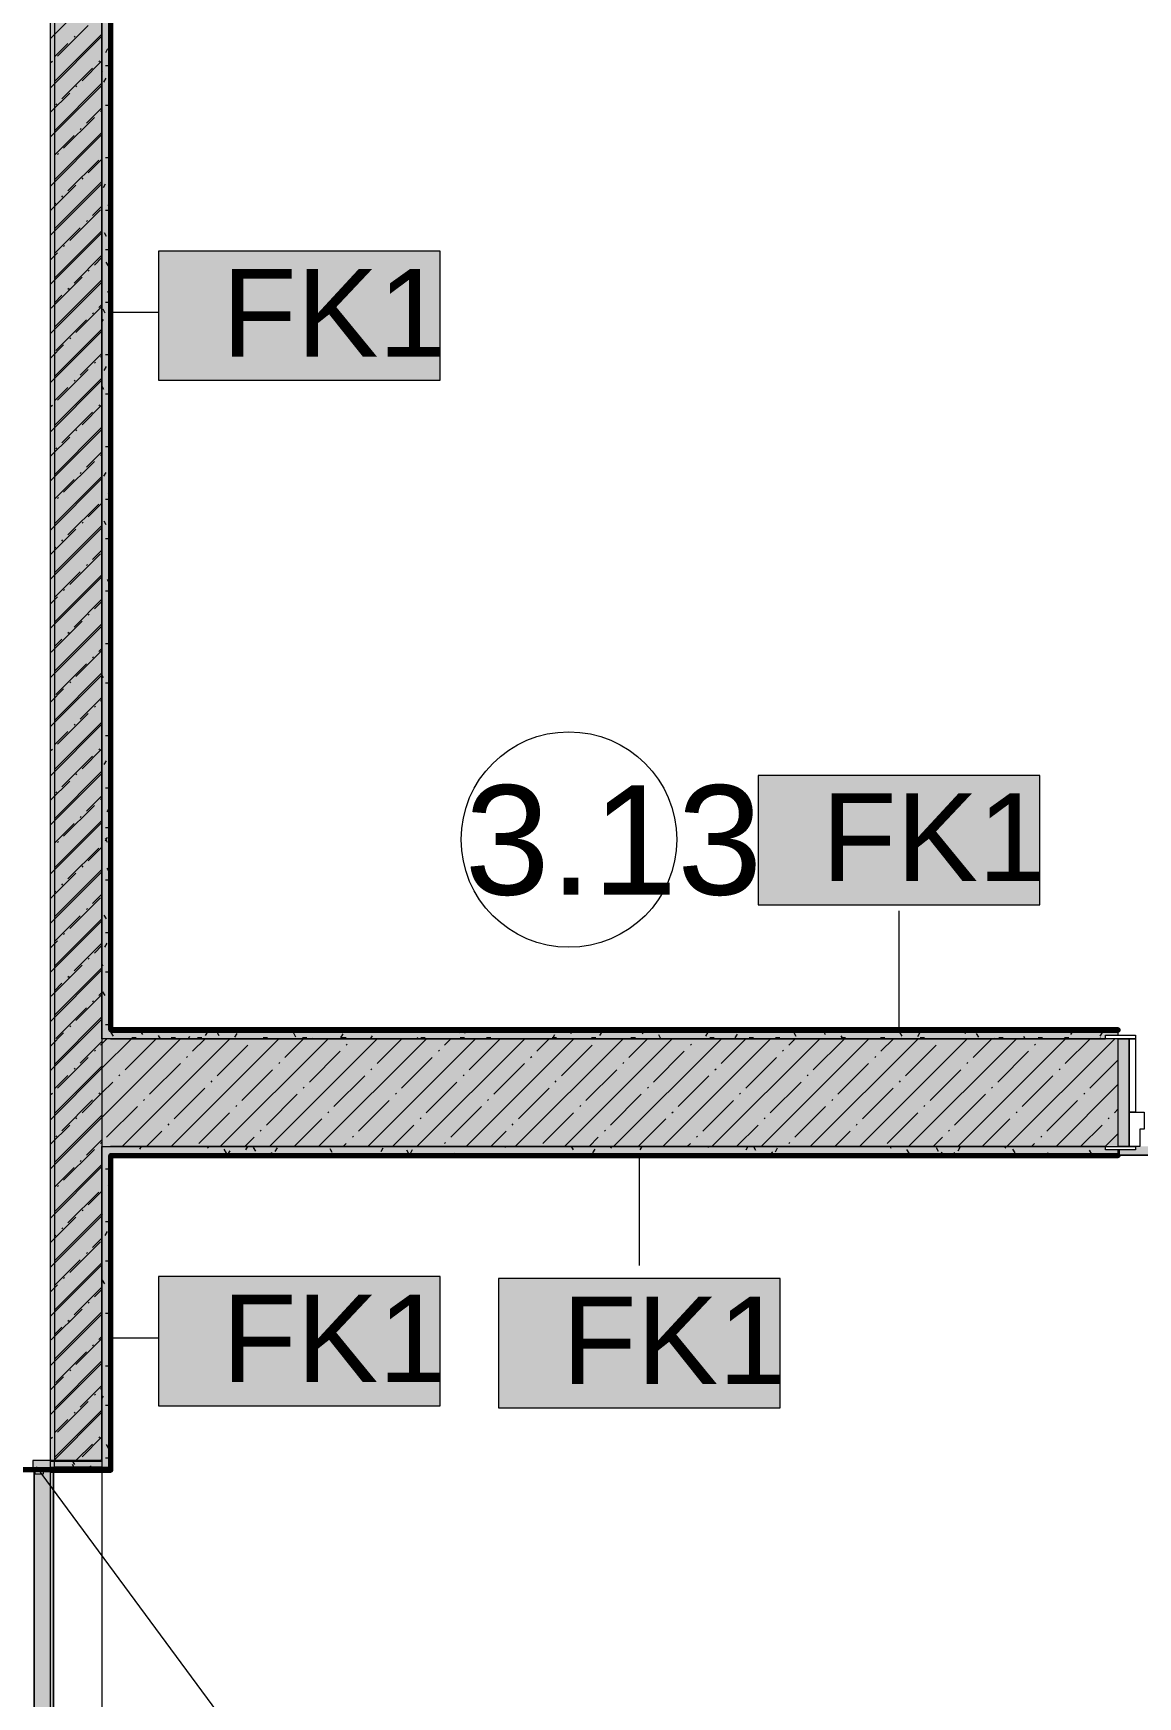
# Model space of a CAD drawing. Header units: millimetres. Extents: x -3817 to 677485, y -22715 to 103890.
# Drawn here: x 636886 to 639448, y 24029 to 27889 of the extents above; entities that cross this region are included whole.
import ezdxf

# ---------------------------------------------------------------- set-up
doc = ezdxf.new("R2010")
doc.units = ezdxf.units.MM
doc.layers.add('PDF _Геометрия', color=7, linetype='Continuous', true_color=0x1d1d1d)
doc.layers.add('PDF _Сплошная заливка', color=7, linetype='Continuous', true_color=0xffffff)
doc.layers.add('PDF _Текст', color=7, linetype='Continuous')
doc.styles.add('PDF GOST-Common', font='arial.ttf')

msp = doc.modelspace()

# ---------------------------------------------------------------- hatches: boundary and pattern name
at = {"layer": 'PDF _Сплошная заливка', "transparency": 33554559}
for color, points in [(256, [(636935.5, 24576.9), (637045.5, 24576.9), (637045.5, 28726.9), (636935.5, 28726.9), (636935.5, 27538.4)]), (256, [(637045.5, 24555.9), (637065.5, 24555.9), (637065.5, 25305.9), (637045.5, 25305.9), (637045.5, 24575.9)]), (5, [(636896, 21003.4), (636896, 21007.9), (636916, 21007.9), (636916, 21003.4), (636933.5, 21003.4), (636933.5, 24555.9), (636910.1, 24555.9), (636910.1, 24545.9), (636890.1, 24545.9), (636888.5, 21003.4)]), (5, [(636896, 21003.4), (636896, 21007.9), (636916, 21007.9), (636916, 21003.4), (636933.5, 21003.4), (636933.5, 24555.9), (636910.1, 24555.9), (636910.1, 24545.9), (636890.1, 24545.9), (636888.5, 21003.4)]), (256, [(636926.1, 24555.9), (637045.5, 24555.9), (637045.5, 24575.9), (636926.1, 24575.9), (636926.1, 24567)])]:
    msp.add_hatch(color=color, dxfattribs=at).paths.add_polyline_path(points)
h = msp.add_hatch(color=256, dxfattribs=at)
h.paths.add_polyline_path([(637065.5, 25555.9), (639373.5, 25556.4), (639373.5, 25563.9), (639403.5, 25563.9), (639403.5, 25575.9), (637065.5, 25575.9), (637065.5, 25556.4)], flags=0)
h.paths.add_polyline_path([(641215.5, 25555.9), (641215.5, 25575.9), (640353.5, 25575.9), (640353.5, 25563.9), (640383.5, 25563.9), (640383.5, 25555.9), (640885.3, 25555.9)], flags=0)
h = msp.add_hatch(color=256, dxfattribs=at)
h.paths.add_polyline_path([(640695.5, 25305.9), (641235.5, 25305.9), (641235.5, 25555.9), (640353.5, 25555.9), (640353.5, 25305.9), (640615.5, 25305.9)], flags=0)
h.paths.add_polyline_path([(639373.5, 25305.9), (639403.5, 25305.9), (639403.5, 25555.9), (637045.5, 25555.9), (637045.5, 25305.9), (637065.5, 25305.9)], flags=0)
h = msp.add_hatch(color=256, dxfattribs=at)
h.paths.add_polyline_path([(637066.5, 25285.9), (639403.5, 25285.9), (639403.5, 25297.9), (639373.5, 25297.9), (639373.5, 25305.9), (637065.5, 25305.9), (637065.5, 25285.9)], flags=0)
h.paths.add_polyline_path([(640595.5, 25285.9), (640615.5, 25285.9), (640615.5, 25305.9), (640383.5, 25305.9), (640383.5, 25297.9), (640353.5, 25297.9), (640353.5, 25285.9), (640383.5, 25285.9)], flags=0)
at = {"layer": 'PDF _Сплошная заливка', "true_color": 0x494949, "transparency": 33554559}
h = msp.add_hatch(color=251, dxfattribs=at)
h.paths.add_polyline_path([(639450.5, 25286), (640263.5, 25286), (640263.5, 25305.9), (639443.5, 25305.9), (639443.5, 25297.9), (639405.5, 25297.9), (639405.5, 25286), (639443.5, 25286)], flags=0)
h.paths.add_polyline_path([(640313.5, 25286), (640325.5, 25286), (640325.5, 25297.9), (640313.5, 25297.9), (640313.5, 25305.9), (640303.5, 25305.9), (640303.5, 25286)], flags=0)
at = {"layer": 'PDF _Сплошная заливка', "transparency": 33554559}
h = msp.add_hatch(color=256, dxfattribs=at)
h.paths.add_polyline_path([(636665.5, 24556.9), (636665.5, 24576.9), (635210.6, 24576.9), (635210.6, 24556.9), (636385.5, 24556.9)], flags=0)
h.paths.add_polyline_path([(637045.5, 24556.9), (637045.5, 24576.9), (636935.5, 24576.9), (636935.5, 24556.9)], flags=0)

# ---------------------------------------------------------------- linework, layer by layer
at = {"layer": 'PDF _Геометрия', "color": 7, "lineweight": 9}
for points in [[(637045.5, 30263.7), (637045.5, 15513.7), (637109.9, 15481.5)], [(636926.1, 5176.9), (636926.1, 16916.8), (636626.1, 17066.8), (637226.1, 17366.8), (636926.1, 17516.8), (636926.1, 29256.6)], [(637045.5, 25555.9), (637045.5, 28705.9), (637045.5, 28725.9)], [(637065.5, 25555.9), (639373.5, 25555.9), (637065.5, 25555.9), (637045.5, 25555.9), (637045.5, 28705.9)], [(637065.5, 25575.9), (637065.5, 28704.9)], [(637066, 27242.2), (637176.9, 27242.2)], [(638894.7, 25576.4), (638894.7, 25853.1)], [(637045.5, 25305.9), (637065.5, 25305.9), (639373.5, 25305.9), (637065.5, 25305.9)], [(639405.5, 25286), (639405.5, 25297.9), (639405.5, 25286)], [(637065.5, 24555.9), (637065.5, 25285.9)], [(637066.5, 25285.9), (639403.5, 25285.9)], [(638292.1, 25285.4), (638292.1, 25029.5)], [(637066, 24862.1), (637176.9, 24862.1)], [(636888.5, 24555.9), (636888.5, 21003.4)], [(636888.5, 21003.4), (636888.5, 24555.9)]]:
    msp.add_lwpolyline(points, dxfattribs=at)
at = {"layer": 'PDF _Геометрия', "color": 9, "lineweight": 9, "true_color": 0xc0c0c0}
for points in [[(637045.5, 29226.9), (632535.5, 29226.9), (632535.5, 28976.9), (637045.5, 28976.9), (636935.5, 28976.9), (636935.5, 28726.9), (636935.5, 24576.9), (637045.5, 24576.9), (636935.5, 24576.9)], [(639403.5, 25563.9), (639403.5, 25575.9), (637065.5, 25575.9)], [(639403.5, 25305.9), (639403.5, 25555.9)], [(639403.5, 25285.9), (639403.5, 25297.9)], [(636890.1, 24555.9), (636890.1, 24545.9), (636910.1, 24545.9), (636910.1, 24555.9)], [(636926.1, 24555.9), (637045.5, 24555.9), (637065.5, 24555.9)], [(636935.5, 24556.9), (637045.5, 24556.9)]]:
    msp.add_lwpolyline(points, dxfattribs=at)
at = {"layer": 'PDF _Геометрия', "color": 231, "lineweight": 9, "true_color": 0xff80c0}
for points in [[(641215.5, 25575.9), (641215.5, 25576.9), (641215.5, 28704.9), (641215.5, 28705.9), (637065.5, 28705.9), (637065.5, 28704.9), (637065.5, 25575.9)], [(639403.5, 25285.9), (637066.5, 25285.9), (637065.5, 25285.9), (637065.5, 24555.9), (637066.5, 24555.9)]]:
    msp.add_lwpolyline(points, dxfattribs=at)
at = {"layer": 'PDF _Геометрия', "color": 231, "lineweight": 70, "true_color": 0xff80c0}
for points in [[(637065.5, 25575.9), (637066.5, 25575.9), (639403.5, 25575.9), (639403.5, 25576.9), (637066.5, 25576.9), (637066.5, 28704.9), (641214.5, 28704.9), (641214.5, 25576.9), (640353.5, 25576.9), (640353.5, 25575.9), (641215.5, 25575.9)], [(637066.5, 24555.9), (637066.5, 25284.9), (639403.5, 25284.9), (639403.5, 25285.9)]]:
    msp.add_lwpolyline(points, dxfattribs=at)
at = {"layer": 'PDF _Геометрия', "lineweight": 9}
for points in [[(636926.1, 27877.1), (637045.5, 27996.4)], [(636926.1, 27763.1), (637045.5, 27882.4)], [(636935.5, 27777.4), (637045.5, 27887.4)], [(636942.4, 27836.3), (637013.7, 27907.6)], [(636981.1, 27880.1), (636983.5, 27882.5)], [(636935.5, 27834.5), (636966.8, 27865.8)], [(636928.1, 27822.1), (636930.5, 27824.4)], [(636952.6, 27737.5), (637023.8, 27808.8)], [(636999.4, 27779.3), (637045.5, 27825.4)], [(637038.1, 27823.1), (637040.5, 27825.4)], [(636926.1, 27649), (637045.5, 27768.3)], [(636935.5, 27663.4), (637045.5, 27773.4)], [(636985.1, 27765), (636987.5, 27767.4)], [(636926.1, 27706), (636970.9, 27750.8)], [(636938.3, 27723.3), (636940.7, 27725.6)], [(636956.6, 27622.5), (637027.9, 27693.8)], [(637009.6, 27680.5), (637045.5, 27716.4)], [(637042.2, 27708), (637044.5, 27710.4)], [(636926.1, 27535), (637045.5, 27654.3)], [(636935.5, 27549.3), (637045.5, 27659.3)], [(636935.5, 27606.4), (636981.1, 27652)], [(636995.3, 27666.2), (636997.7, 27668.6)], [(636942.4, 27608.2), (636944.7, 27610.6)], [(636966.8, 27523.7), (637038.1, 27595)], [(637013.7, 27565.5), (637045.5, 27597.3)], [(636926.1, 27420.9), (637045.5, 27540.2)], [(636926.1, 27477.9), (636985.1, 27536.9)], [(636935.5, 27435.3), (637045.5, 27545.3)], [(636999.4, 27551.2), (637001.8, 27553.6)], [(636935.5, 27492.3), (636938.3, 27495.2)], [(636952.6, 27509.4), (636954.9, 27511.8)], [(637023.8, 27466.7), (637045.5, 27488.3)], [(636970.9, 27408.6), (637042.2, 27479.9)], [(637009.6, 27452.4), (637012, 27454.8)], [(636926.1, 27306.9), (637045.5, 27426.2)], [(636935.5, 27378.3), (636995.3, 27438.1)], [(636935.5, 27321.2), (637045.5, 27431.2)], [(636926.1, 27363.9), (636942.4, 27380.1)], [(636956.6, 27394.4), (636959, 27396.7)], [(636981.1, 27309.8), (637045.5, 27374.2)], [(637013.7, 27337.4), (637016, 27339.7)], [(637027.9, 27351.6), (637045.5, 27369.2)], [(636926.1, 27192.8), (637045.5, 27312.1)], [(636928.1, 27251.8), (636999.4, 27323.1)], [(636935.5, 27207.2), (637045.5, 27317.2)], [(636966.8, 27295.6), (636969.2, 27298)], [(636935.5, 27264.2), (636952.6, 27281.3)], [(637038.1, 27252.8), (637045.5, 27260.2)], [(636938.3, 27153), (637009.6, 27224.3)], [(636985.1, 27194.8), (637045.5, 27255.1)], [(637023.8, 27238.6), (637026.2, 27240.9)], [(636926.1, 27078.8), (637045.5, 27198.1)], [(636935.5, 27093.1), (637045.5, 27203.1)], [(636970.9, 27180.5), (636973.3, 27182.9)], [(636926.1, 27135.8), (636956.6, 27166.3)], [(636995.3, 27096), (637045.5, 27146.1)], [(637042.2, 27137.8), (637045.5, 27141.1)], [(636942.4, 27038), (637013.7, 27109.3)], [(637027.9, 27123.5), (637030.3, 27125.9)], [(636926.1, 26964.7), (637045.5, 27084)], [(636935.5, 26979.1), (637045.5, 27089.1)], [(636935.5, 27036.1), (636966.8, 27067.5)], [(636981.1, 27081.7), (636983.5, 27084.1)], [(636928.1, 27023.7), (636930.5, 27026.1)], [(636999.4, 26980.9), (637045.5, 27027)], [(637038.1, 27024.7), (637040.5, 27027.1)], [(636952.6, 26939.2), (637023.8, 27010.5)], [(636926.1, 26850.7), (637045.5, 26970)], [(636926.1, 26907.7), (636970.9, 26952.4)], [(636935.5, 26865), (637045.5, 26975)], [(636985.1, 26966.7), (636987.5, 26969.1)], [(636938.3, 26924.9), (636940.7, 26927.3)], [(637009.6, 26882.2), (637045.5, 26918)], [(637042.2, 26909.7), (637044.5, 26912)], [(636956.6, 26824.1), (637027.9, 26895.4)], [(636995.3, 26867.9), (636997.7, 26870.3)], [(636926.1, 26736.6), (637045.5, 26855.9)], [(636935.5, 26751), (637045.5, 26861)], [(636935.5, 26808), (636981.1, 26853.6)], [(636942.4, 26809.9), (636944.7, 26812.2)], [(636966.8, 26725.3), (637038.1, 26796.6)], [(637013.7, 26767.1), (637045.5, 26798.9)], [(636999.4, 26752.8), (637001.8, 26755.2)], [(636926.1, 26622.6), (637045.5, 26741.9)], [(636926.1, 26679.6), (636985.1, 26738.6)], [(636935.5, 26636.9), (637045.5, 26747)], [(636935.5, 26694), (636938.3, 26696.8)], [(636952.6, 26711.1), (636954.9, 26713.5)], [(636970.9, 26610.3), (637042.2, 26681.6)], [(637023.8, 26668.3), (637045.5, 26689.9)], [(636935.5, 26579.9), (636995.3, 26639.8)], [(637009.6, 26654.1), (637012, 26656.4)], [(636926.1, 26508.5), (637045.5, 26627.8)], [(636935.5, 26522.9), (637045.5, 26632.9)], [(636926.1, 26565.5), (636942.4, 26581.8)], [(636956.6, 26596), (636959, 26598.4)], [(636981.1, 26511.5), (637045.5, 26575.9)], [(637027.9, 26553.3), (637045.5, 26570.8)], [(636928.1, 26453.5), (636999.4, 26524.8)], [(637013.7, 26539), (637016, 26541.4)], [(636926.1, 26394.5), (637045.5, 26513.8)], [(636935.5, 26408.9), (637045.5, 26518.9)], [(636966.8, 26497.2), (636969.2, 26499.6)], [(636935.5, 26465.9), (636952.6, 26483)], [(636985.1, 26396.4), (637045.5, 26456.8)], [(637038.1, 26454.5), (637045.5, 26461.8)], [(636938.3, 26354.7), (637009.6, 26426)], [(637023.8, 26440.2), (637026.2, 26442.6)], [(636926.1, 26280.4), (637045.5, 26399.8)], [(636926.1, 26337.4), (636956.6, 26367.9)], [(636935.5, 26294.8), (637045.5, 26404.8)], [(636970.9, 26382.2), (636973.3, 26384.6)], [(636995.3, 26297.7), (637045.5, 26347.8)], [(637042.2, 26339.4), (637045.5, 26342.7)], [(636935.5, 26180.8), (637045.5, 26290.8)], [(636942.4, 26239.6), (637013.7, 26310.9)], [(637027.9, 26325.2), (637030.3, 26327.5)], [(636926.1, 26166.4), (637045.5, 26285.7)], [(636935.5, 26237.8), (636966.8, 26269.1)], [(636981.1, 26283.4), (636983.5, 26285.8)], [(636928.1, 26225.4), (636930.5, 26227.7)], [(636999.4, 26182.6), (637045.5, 26228.7)], [(637038.1, 26226.4), (637040.5, 26228.7)], [(636935.5, 26066.7), (637045.5, 26176.7)], [(636952.6, 26140.8), (637023.8, 26212.1)], [(636926.1, 26052.3), (637045.5, 26171.7)], [(636926.1, 26109.3), (636970.9, 26154.1)], [(636985.1, 26168.3), (636987.5, 26170.7)], [(636938.3, 26126.6), (636940.7, 26128.9)], [(637009.6, 26083.8), (637045.5, 26119.7)], [(637042.2, 26111.3), (637044.5, 26113.7)], [(636935.5, 25952.7), (637045.5, 26062.7)], [(636956.6, 26025.8), (637027.9, 26097.1)], [(636995.3, 26069.6), (636997.7, 26071.9)], [(636926.1, 25938.3), (637045.5, 26057.6)], [(636935.5, 26009.7), (636981.1, 26055.3)], [(636942.4, 26011.5), (636944.7, 26013.9)], [(636966.8, 25927), (637038.1, 25998.3)], [(637013.7, 25968.8), (637045.5, 26000.6)], [(636926.1, 25824.2), (637045.5, 25943.6)], [(636935.5, 25838.6), (637045.5, 25948.6)], [(636999.4, 25954.5), (637001.8, 25956.9)], [(636926.1, 25881.2), (636985.1, 25940.2)], [(636952.6, 25912.7), (636954.9, 25915.1)], [(636935.5, 25895.6), (636938.3, 25898.5)], [(636970.9, 25811.9), (637042.2, 25883.2)], [(637023.8, 25870), (637045.5, 25891.6)], [(636926.1, 25710.2), (637045.5, 25829.5)], [(636935.5, 25781.6), (636995.3, 25841.5)], [(636935.5, 25724.6), (637045.5, 25834.6)], [(637009.6, 25855.7), (637012, 25858.1)], [(636956.6, 25797.7), (636959, 25800.1)], [(636926.1, 25767.2), (636942.4, 25783.4)], [(636981.1, 25713.2), (637045.5, 25777.5)], [(637027.9, 25754.9), (637045.5, 25772.5)], [(636926.1, 25596.1), (637045.5, 25715.5)], [(636928.1, 25655.1), (636999.4, 25726.4)], [(636935.5, 25610.5), (637045.5, 25720.5)], [(637013.7, 25740.7), (637016, 25743)], [(636935.5, 25667.5), (636952.6, 25684.6)], [(636966.8, 25698.9), (636969.2, 25701.3)], [(636985.1, 25598.1), (637045.5, 25658.4)], [(637023.8, 25641.9), (637026.2, 25644.2)], [(637038.1, 25656.1), (637045.5, 25663.5)], [(636926.1, 25482.1), (637045.5, 25601.4)], [(636935.5, 25496.5), (637045.5, 25606.5)], [(636938.3, 25556.3), (637009.6, 25627.6)], [(636926.1, 25539.1), (636956.6, 25569.6)], [(636970.9, 25583.8), (636973.3, 25586.2)], [(636926.1, 25368), (637045.5, 25487.4), (637114, 25555.9)], [(636926.1, 25254), (637045.5, 25373.3), (637228, 25555.9)], [(636995.3, 25499.3), (637045.5, 25549.4)], [(637027.9, 25526.8), (637030.3, 25529.2)], [(637042.2, 25541.1), (637045.5, 25544.4), (637057, 25555.9)], [(637092.1, 25305.9), (637342.1, 25555.9)], [(637099.2, 25484.1), (637170.5, 25555.3)], [(637206.1, 25305.9), (637456.1, 25555.9)], [(637256, 25526.8), (637285, 25555.9)], [(637313, 25469.8), (637384.3, 25541.1)], [(637320.2, 25305.9), (637570.2, 25555.9)], [(637398.6, 25555.3), (637399.1, 25555.9)], [(637434.2, 25305.9), (637684.2, 25555.9)], [(637469.9, 25512.6), (637513.1, 25555.9)], [(637526.9, 25455.5), (637598.2, 25526.8)], [(637548.3, 25305.9), (637798.3, 25555.9)], [(637612.4, 25541.1), (637614.8, 25543.4)], [(637626.7, 25555.3), (637627.2, 25555.9)], [(637662.3, 25305.9), (637912.3, 25555.9)], [(637683.7, 25498.3), (637741.2, 25555.9)], [(637776.4, 25305.9), (638026.4, 25555.9)], [(637826.3, 25526.8), (637828.6, 25529.2)], [(637840.5, 25541.1), (637855.3, 25555.9)], [(637890.4, 25305.9), (638140.4, 25555.9)], [(637897.5, 25484.1), (637968.8, 25555.3)], [(638004.5, 25305.9), (638254.5, 25555.9)], [(638054.4, 25526.8), (638083.4, 25555.9)], [(638111.4, 25469.8), (638182.7, 25541.1)], [(638118.5, 25305.9), (638368.5, 25555.9)], [(638196.9, 25555.3), (638197.4, 25555.9)], [(638232.6, 25305.9), (638482.6, 25555.9)], [(638268.2, 25512.6), (638311.5, 25555.9)], [(638325.2, 25455.5), (638396.5, 25526.8)], [(638346.6, 25305.9), (638596.6, 25555.9)], [(638410.8, 25541.1), (638413.1, 25543.4)], [(638425, 25555.3), (638425.5, 25555.9)], [(638460.7, 25305.9), (638710.7, 25555.9)], [(638482, 25498.3), (638539.6, 25555.9)], [(638574.7, 25305.9), (638824.7, 25555.9)], [(638624.6, 25526.8), (638627, 25529.2)], [(638638.9, 25541.1), (638653.6, 25555.9)], [(638688.8, 25305.9), (638938.8, 25555.9)], [(638695.9, 25484.1), (638767.2, 25555.3)], [(638802.8, 25305.9), (639052.8, 25555.9)], [(638852.7, 25526.8), (638881.7, 25555.9)], [(638909.7, 25469.8), (638981, 25541.1)], [(638916.9, 25305.9), (639166.9, 25555.9)], [(638995.3, 25555.3), (638995.8, 25555.9)], [(639030.9, 25305.9), (639280.9, 25555.9)], [(639066.5, 25512.6), (639109.8, 25555.9)], [(639123.6, 25455.5), (639194.9, 25526.8)], [(639145, 25305.9), (639395, 25555.9)], [(639209.1, 25541.1), (639211.5, 25543.4)], [(639223.4, 25555.3), (639223.9, 25555.9)], [(639280.4, 25498.3), (639337.9, 25555.9)], [(636935.5, 25382.4), (637045.5, 25492.4)], [(636942.4, 25441.3), (637013.7, 25512.6)], [(636981.1, 25485.1), (636983.5, 25487.4)], [(637156.2, 25427), (637227.5, 25498.3)], [(637241.8, 25512.6), (637244.1, 25514.9)], [(637370.1, 25412.8), (637441.3, 25484.1)], [(637455.6, 25498.3), (637458, 25500.7)], [(637669.4, 25484.1), (637671.8, 25486.4)], [(637740.7, 25441.3), (637812, 25512.6)], [(637954.6, 25427), (638025.8, 25498.3)], [(638040.1, 25512.6), (638042.5, 25514.9)], [(638168.4, 25412.8), (638239.7, 25484.1)], [(638253.9, 25498.3), (638256.3, 25500.7)], [(638467.8, 25484.1), (638470.2, 25486.4)], [(638539.1, 25441.3), (638610.3, 25512.6)], [(638752.9, 25427), (638824.2, 25498.3)], [(638838.4, 25512.6), (638840.8, 25514.9)], [(638966.8, 25412.8), (639038, 25484.1)], [(639052.3, 25498.3), (639054.7, 25500.7)], [(639266.1, 25484.1), (639268.5, 25486.4)], [(639337.4, 25441.3), (639403.5, 25507.3)], [(636935.5, 25439.4), (636966.8, 25470.8)], [(636999.4, 25384.3), (637045.5, 25430.3), (637070.7, 25455.5)], [(637084.9, 25469.8), (637087.3, 25472.2)], [(637298.8, 25455.5), (637301.2, 25457.9)], [(637512.6, 25441.3), (637515, 25443.7)], [(637583.9, 25398.5), (637655.2, 25469.8)], [(637797.7, 25384.3), (637869, 25455.5)], [(637883.3, 25469.8), (637885.7, 25472.2)], [(638097.1, 25455.5), (638099.5, 25457.9)], [(638311, 25441.3), (638313.3, 25443.7)], [(638382.2, 25398.5), (638453.5, 25469.8)], [(638596.1, 25384.3), (638667.4, 25455.5)], [(638681.6, 25469.8), (638684, 25472.2)], [(638895.5, 25455.5), (638897.8, 25457.9)], [(639109.3, 25441.3), (639111.7, 25443.7)], [(639180.6, 25398.5), (639251.9, 25469.8)], [(639259, 25305.9), (639403.5, 25450.3)], [(636928.1, 25427), (636930.5, 25429.4)], [(636952.6, 25342.5), (637023.8, 25413.8)], [(637038.1, 25428), (637040.5, 25430.4)], [(637142, 25412.8), (637144.3, 25415.1)], [(637213.2, 25370), (637284.5, 25441.3)], [(637427.1, 25355.7), (637498.4, 25427)], [(637640.9, 25341.5), (637712.2, 25412.8)], [(637726.5, 25427), (637728.8, 25429.4)], [(637940.3, 25412.8), (637942.7, 25415.1)], [(638011.6, 25370), (638082.9, 25441.3)], [(638225.4, 25355.7), (638296.7, 25427)], [(638439.3, 25341.5), (638510.6, 25412.8)], [(638524.8, 25427), (638527.2, 25429.4)], [(638738.7, 25412.8), (638741, 25415.1)], [(638809.9, 25370), (638881.2, 25441.3)], [(639023.8, 25355.7), (639095.1, 25427)], [(639237.6, 25341.5), (639308.9, 25412.8)], [(639323.2, 25427), (639325.5, 25429.4)], [(636935.5, 25268.4), (637045.5, 25378.4)], [(636985.1, 25370), (636987.5, 25372.4)], [(637056.4, 25327.2), (637127.7, 25398.5)], [(637270.3, 25313), (637341.5, 25384.3)], [(637355.8, 25398.5), (637358.2, 25400.9)], [(637491.2, 25305.9), (637555.4, 25370)], [(637569.6, 25384.3), (637572, 25386.6)], [(637783.5, 25370), (637785.9, 25372.4)], [(637854.8, 25327.2), (637926.1, 25398.5)], [(638068.6, 25313), (638139.9, 25384.3)], [(638154.1, 25398.5), (638156.5, 25400.9)], [(638289.6, 25305.9), (638353.7, 25370)], [(638368, 25384.3), (638370.4, 25386.6)], [(638581.8, 25370), (638584.2, 25372.4)], [(638653.1, 25327.2), (638724.4, 25398.5)], [(638867, 25313), (638938.2, 25384.3)], [(638952.5, 25398.5), (638954.9, 25400.9)], [(639087.9, 25305.9), (639152.1, 25370)], [(639166.3, 25384.3), (639168.7, 25386.6)], [(639380.2, 25370), (639382.6, 25372.4)], [(639394.4, 25384.3), (639403.5, 25393.3)], [(636926.1, 25311), (636970.9, 25355.7)], [(636938.3, 25328.2), (636940.7, 25330.6)], [(637149.1, 25305.9), (637184.7, 25341.5)], [(637199, 25355.7), (637201.4, 25358.1)], [(637377.2, 25305.9), (637398.6, 25327.2)], [(637412.8, 25341.5), (637415.2, 25343.9)], [(637626.7, 25327.2), (637629, 25329.6)], [(637719.3, 25305.9), (637769.2, 25355.7)], [(637947.4, 25305.9), (637983.1, 25341.5)], [(637997.3, 25355.7), (637999.7, 25358.1)], [(638175.5, 25305.9), (638196.9, 25327.2)], [(638211.2, 25341.5), (638213.5, 25343.9)], [(638425, 25327.2), (638427.4, 25329.6)], [(638517.7, 25305.9), (638567.6, 25355.7)], [(638745.8, 25305.9), (638781.4, 25341.5)], [(638795.7, 25355.7), (638798, 25358.1)], [(638973.9, 25305.9), (638995.3, 25327.2)], [(639009.5, 25341.5), (639011.9, 25343.9)], [(639223.4, 25327.2), (639225.7, 25329.6)], [(639316, 25305.9), (639365.9, 25355.7)], [(639373.1, 25305.9), (639403.5, 25336.3)], [(636956.6, 25227.4), (637027.9, 25298.7)], [(637009.6, 25285.5), (637045.5, 25321.3)], [(637042.2, 25313), (637044.5, 25315.3)], [(637605.3, 25305.9), (637612.4, 25313)], [(637840.5, 25313), (637842.9, 25315.3)], [(638403.6, 25305.9), (638410.8, 25313)], [(638638.9, 25313), (638641.2, 25315.3)], [(639202, 25305.9), (639209.1, 25313)], [(636926.1, 25139.9), (637045.5, 25259.3)], [(636935.5, 25154.3), (637045.5, 25264.3)], [(636935.5, 25211.3), (636981.1, 25257)], [(636995.3, 25271.2), (636997.7, 25273.6)], [(636942.4, 25213.2), (636944.7, 25215.6)], [(636966.8, 25128.6), (637038.1, 25199.9)], [(637013.7, 25170.4), (637045.5, 25202.2)], [(636926.1, 25025.9), (637045.5, 25145.2)], [(636926.1, 25082.9), (636985.1, 25141.9)], [(636935.5, 25040.3), (637045.5, 25150.3)], [(636999.4, 25156.2), (637001.8, 25158.5)], [(636935.5, 25097.3), (636938.3, 25100.1)], [(636952.6, 25114.4), (636954.9, 25116.8)], [(636970.9, 25013.6), (637042.2, 25084.9)], [(637009.6, 25057.4), (637012, 25059.7)], [(637023.8, 25071.6), (637045.5, 25093.2)], [(636926.1, 24911.8), (637045.5, 25031.2)], [(636935.5, 24983.2), (636995.3, 25043.1)], [(636935.5, 24926.2), (637045.5, 25036.2)], [(636926.1, 24968.9), (636942.4, 24985.1)], [(636956.6, 24999.3), (636959, 25001.7)], [(636981.1, 24914.8), (637045.5, 24979.2)], [(637013.7, 24942.3), (637016, 24944.7)], [(637027.9, 24956.6), (637045.5, 24974.1)], [(636926.1, 24797.8), (637045.5, 24917.1)], [(636928.1, 24856.8), (636999.4, 24928.1)], [(636935.5, 24812.2), (637045.5, 24922.2)], [(636966.8, 24900.5), (636969.2, 24902.9)], [(636935.5, 24869.2), (636952.6, 24886.3)], [(637038.1, 24857.8), (637045.5, 24865.1)], [(636938.3, 24758), (637009.6, 24829.3)], [(636985.1, 24799.8), (637045.5, 24860.1)], [(637023.8, 24843.5), (637026.2, 24845.9)], [(636926.1, 24683.7), (637045.5, 24803.1)], [(636935.5, 24698.1), (637045.5, 24808.1)], [(636970.9, 24785.5), (636973.3, 24787.9)], [(636926.1, 24740.8), (636956.6, 24771.2)], [(636995.3, 24701), (637045.5, 24751.1)], [(636942.4, 24642.9), (637013.7, 24714.2)], [(637027.9, 24728.5), (637030.3, 24730.8)], [(637042.2, 24742.7), (637045.5, 24746)], [(636932.3, 24575.9), (637045.5, 24689)], [(636935.5, 24584.1), (637045.5, 24694.1)], [(636935.5, 24641.1), (636966.8, 24672.5)], [(636981.1, 24686.7), (636983.5, 24689.1)], [(636928.1, 24628.7), (636930.5, 24631.1)], [(636999.4, 24585.9), (637045.5, 24632)], [(637038.1, 24629.7), (637040.5, 24632.1)], [(636985.3, 24576.9), (637023.8, 24615.4)], [(637042.3, 24576.9), (637045.5, 24580)]]:
    msp.add_lwpolyline(points, dxfattribs=at)
at = {"layer": 'PDF _Геометрия', "color": 253, "lineweight": 9, "true_color": 0x9b9b9b}
for points in [[(637058.5, 27853), (637053.5, 27844.3)], [(637047, 27799.7), (637045.5, 27802.4)], [(637053.7, 27814.3), (637063.8, 27814.3)], [(637054.5, 27785), (637049.4, 27776.2)], [(637053.7, 27722.9), (637063.8, 27722.9)], [(637065.5, 27743.1), (637060.6, 27734.6)], [(637065.5, 27645.8), (637065.4, 27646)], [(637053.7, 27601), (637063.8, 27601)], [(637053.4, 27539.2), (637048.3, 27530.5)], [(637064.5, 27497.6), (637059.5, 27488.9)], [(637053.7, 27479.1), (637063.8, 27479.1)], [(637065.5, 27463), (637062.4, 27468.3)], [(637056.3, 27417.9), (637051.2, 27426.7)], [(637053.7, 27387.6), (637063.8, 27387.6)], [(637060.4, 27349.9), (637055.3, 27358.6)], [(637053.7, 27265.7), (637063.8, 27265.7)], [(637064.4, 27281.9), (637059.4, 27290.6)], [(637048.2, 27225.5), (637045.5, 27220.7)], [(637053.3, 27240.2), (637048.3, 27249)], [(637053.7, 27143.8), (637063.8, 27143.8)], [(637046.2, 27130.6), (637045.5, 27131.8)], [(637055.3, 27115.8), (637050.2, 27107.1)], [(637050.3, 27062.5), (637045.5, 27070.9)], [(637053.7, 27052.3), (637063.8, 27052.3)], [(637065.5, 26975.3), (637064.6, 26976.8)], [(637053.7, 26930.4), (637063.8, 26930.4)], [(637054.2, 26870), (637049.1, 26861.3)], [(637053.7, 26808.5), (637063.8, 26808.5)], [(637065.3, 26828.4), (637060.3, 26819.7)], [(637055.5, 26748.8), (637050.4, 26757.5)], [(637053.7, 26717.1), (637063.8, 26717.1)], [(637065.5, 26645.8), (637063.3, 26642)], [(637063.6, 26612.7), (637058.6, 26621.4)], [(637053.7, 26595.1), (637063.8, 26595.1)], [(637053.7, 26473.2), (637063.8, 26473.2)], [(637049.5, 26393.4), (637045.5, 26400.3)], [(637053.7, 26381.8), (637063.8, 26381.8)], [(637065.5, 26401.9), (637062.2, 26396.3)], [(637053.7, 26259.9), (637063.8, 26259.9)], [(637055, 26200.9), (637049.9, 26192.2)], [(637053.7, 26137.9), (637063.8, 26137.9)], [(637062, 26091.2), (637057, 26082.5)], [(637065.5, 26060.9), (637064.9, 26061.9)], [(637058, 26023.2), (637052.9, 26014.5)], [(637053.7, 26046.5), (637063.8, 26046.5)], [(637058.8, 26011.6), (637053.7, 26020.3)], [(637062.8, 25943.5), (637057.8, 25952.2)], [(637065.5, 25975.2), (637064.1, 25972.8)], [(637053.7, 25924.6), (637063.8, 25924.6)], [(637065.5, 25878), (637061.9, 25884.2)], [(637055.8, 25833.9), (637050.7, 25842.6)], [(637053.7, 25802.7), (637063.8, 25802.7)], [(637056.9, 25777.4), (637051.8, 25768.7)], [(637048.7, 25724.2), (637045.5, 25729.8)], [(637065.5, 25731.4), (637063, 25727.1)], [(637053.7, 25711.2), (637063.8, 25711.2)], [(637052.8, 25656.2), (637047.8, 25664.9)], [(637053.7, 25589.3), (637063.8, 25589.3)], [(637072.1, 25561.7), (637067.1, 25570.4)], [(637081.3, 25575.9), (637081.2, 25575.8)], [(637114.7, 25558.8), (637124.7, 25558.8)], [(637140.1, 25565.8), (637135.1, 25574.5)], [(637181.1, 25555.9), (637176.7, 25563.4)], [(637206.1, 25558.8), (637216.2, 25558.8)], [(637248.7, 25561.1), (637245.7, 25555.9)], [(637267.1, 25558.8), (637277.1, 25558.8)], [(637290.4, 25572.2), (637285.3, 25563.5)], [(637317.8, 25562.8), (637312.8, 25571.5)], [(637358.4, 25568.2), (637353.4, 25559.4)], [(637419.5, 25558.8), (637429.5, 25558.8)], [(637495.5, 25559.8), (637490.5, 25568.5)], [(637510.9, 25558.8), (637521, 25558.8)], [(637533, 25555.9), (637532.1, 25557.4)], [(637604.1, 25567.1), (637599.1, 25558.4)], [(637603.4, 25555.9), (637600.2, 25561.5)], [(637602.4, 25558.8), (637612.4, 25558.8)], [(637672.2, 25563), (637668, 25555.9)], [(637779.4, 25555.9), (637777.9, 25558.5)], [(637785.2, 25558.8), (637795.3, 25558.8)], [(637877.3, 25569.1), (637873.4, 25575.9)], [(637876.7, 25558.8), (637886.7, 25558.8)], [(637890.8, 25575.9), (637886.5, 25568.4)], [(637937.6, 25558.8), (637947.7, 25558.8)], [(638090, 25558.8), (638100.1, 25558.8)], [(638095.6, 25564.9), (638090.6, 25556.2)], [(638137.1, 25575.9), (638132.2, 25567.3)], [(638181.5, 25558.8), (638191.5, 25558.8)], [(638191.1, 25574.3), (638190.2, 25575.9)], [(638205.3, 25572), (638200.2, 25563.2)], [(638272.9, 25558.8), (638283, 25558.8)], [(638300.8, 25567.2), (638295.8, 25575.9)], [(638342.4, 25556), (638337.4, 25564.8)], [(638436.8, 25575.4), (638436.6, 25575.9)], [(638451, 25570.9), (638446, 25562.1)], [(638455.8, 25558.8), (638465.9, 25558.8)], [(638519, 25566.8), (638514, 25558.1)], [(638547.2, 25558.8), (638557.3, 25558.8)], [(638608.2, 25558.8), (638618.3, 25558.8)], [(638614.5, 25572.4), (638612.5, 25575.9)], [(638656.2, 25561.2), (638651.2, 25569.9)], [(638724.2, 25565.3), (638719.2, 25574)], [(638735.4, 25575.9), (638733.3, 25572.2)], [(638760.6, 25558.8), (638770.7, 25558.8)], [(638764.9, 25555.9), (638760.8, 25562.9)], [(638852, 25558.8), (638862.1, 25558.8)], [(638901.9, 25562.3), (638896.9, 25571)], [(638900.8, 25557.5), (638899.9, 25555.9)], [(638942.5, 25568.7), (638937.4, 25560)], [(638943.5, 25558.8), (638953.5, 25558.8)], [(638981.8, 25575.9), (638979.1, 25571.1)], [(639052.1, 25575.7), (639047.1, 25567)], [(639079.6, 25559.3), (639074.6, 25568)], [(639126.4, 25558.8), (639136.4, 25558.8)], [(639187.2, 25555.9), (639184.3, 25561)], [(639217.8, 25558.8), (639227.9, 25558.8)], [(639278.8, 25558.8), (639288.8, 25558.8)], [(639297.9, 25574.6), (639292.8, 25565.9)], [(639365.9, 25570.6), (639360.9, 25561.9)], [(639363.2, 25555.9), (639362, 25558)], [(639116.8, 25555.9), (639116.2, 25556.9)], [(639146.6, 25556.4), (639146.2, 25555.9)], [(637114.8, 25304.8), (637114.2, 25305.9)], [(637136.6, 25305.9), (637132.9, 25299.6)], [(637292.5, 25301.9), (637290.2, 25305.9)], [(637334.2, 25290.7), (637329.1, 25299.4)], [(637342.1, 25296), (637337, 25287.3)], [(637382.9, 25305.9), (637378.7, 25298.5)], [(637402.2, 25294.8), (637397.2, 25303.5)], [(637442.6, 25285.9), (637438.8, 25292.3)], [(637451.7, 25303.1), (637446.7, 25294.4)], [(637579.9, 25291.8), (637574.9, 25300.5)], [(637697.5, 25302), (637692.4, 25293.3)], [(637757.6, 25288.8), (637752.6, 25297.5)], [(637765.5, 25297.9), (637760.5, 25289.2)], [(637864.9, 25285.9), (637862.2, 25290.4)], [(637981.2, 25305.9), (637979.8, 25303.4)], [(638040.9, 25285.9), (638040, 25287.4)], [(638139.4, 25298.1), (638134.9, 25305.9)], [(638147.3, 25288.7), (638145.7, 25285.9)], [(638188.9, 25299.8), (638183.9, 25291.1)], [(638227.6, 25305.9), (638225.5, 25302.3)], [(638298, 25305.9), (638293.6, 25298.2)], [(638393, 25287.6), (638392, 25285.9)], [(638453.2, 25303.2), (638451.7, 25305.9)], [(638544.3, 25305.8), (638539.3, 25297.1)], [(638562.8, 25296.2), (638557.8, 25304.9)], [(638604, 25285.9), (638599.5, 25293.7)], [(638612.4, 25301.7), (638607.3, 25293)], [(638698.9, 25304.3), (638698, 25305.9)], [(638876.6, 25301.3), (638874, 25305.9)], [(638918.3, 25290.2), (638913.2, 25298.9)], [(638986.3, 25294.3), (638981.3, 25303)], [(638994.2, 25292.5), (638990.4, 25285.9)], [(639026.3, 25285.9), (639022.9, 25291.8)], [(639035.8, 25303.6), (639030.8, 25294.9)], [(639142.7, 25305.9), (639140.4, 25302)], [(639164, 25291.3), (639159, 25300)], [(639239.9, 25291.4), (639236.7, 25285.9)], [(639307.9, 25287.3), (639307.1, 25285.9)], [(639341.7, 25288.3), (639336.7, 25297)], [(637053.7, 25254), (637063.8, 25254)], [(637794.5, 25285.9), (637794.2, 25286.4)], [(637065.5, 25207.4), (637061.1, 25215)], [(637046.5, 25149.9), (637045.5, 25148.1)], [(637057.7, 25108.3), (637052.6, 25099.6)], [(637053.7, 25132.1), (637063.8, 25132.1)], [(637065.5, 25060.8), (637063.8, 25057.9)], [(637053.7, 25040.7), (637063.8, 25040.7)], [(637052, 24987), (637046.9, 24995.7)], [(637053.7, 24918.7), (637063.8, 24918.7)], [(637053.7, 24796.8), (637063.8, 24796.8)], [(637048.4, 24726.5), (637045.5, 24721.4)], [(637053.7, 24705.4), (637063.8, 24705.4)], [(637061.2, 24605.2), (637056.2, 24613.9)], [(636982.1, 24559.5), (636977, 24568.2)], [(636982.4, 24567.5), (636977.3, 24576.3)], [(637019.3, 24555.9), (637018.7, 24557)], [(637023.7, 24556.9), (637019, 24565.1)], [(637036.2, 24576.9), (637035.5, 24575.6)], [(637053.7, 24583.5), (637063.8, 24583.5)]]:
    msp.add_lwpolyline(points, dxfattribs=at)
at = {"layer": 'PDF _Геометрия', "color": 7, "lineweight": 9}
for points in [[(637830, 27384.1), (637176.9, 27384.1), (637176.9, 27084.1), (637830, 27084.1)], [(639221.3, 26167), (638568.2, 26167), (638568.2, 25867), (639221.3, 25867)], [(639405.5, 25286), (640263.5, 25286)], [(637830, 25004), (637176.9, 25004), (637176.9, 24704), (637830, 24704)], [(638618.7, 24999.4), (637965.6, 24999.4), (637965.6, 24699.4), (638618.7, 24699.4)], [(636888.5, 24555.9), (636888.5, 21003.4)], [(636933.5, 24555.9), (636933.5, 21003.4)], [(636933.5, 24555.9), (636933.5, 21003.4)]]:
    msp.add_lwpolyline(points, close=True, dxfattribs=at)
at = {"layer": 'PDF _Геометрия', "color": 253, "lineweight": 13, "true_color": 0xaaaaaa}
for points in [[(639443.5, 25555.9), (639373.5, 25555.9), (639373.5, 25563.9), (639443.5, 25563.9)], [(639428.5, 25305.9), (639403.5, 25305.9), (639403.5, 25555.9), (639428.5, 25555.9)], [(639443.5, 25385.9), (639428.5, 25385.9), (639428.5, 25555.9), (639443.5, 25555.9)], [(639428.5, 25305.9), (639428.5, 25385.9), (639463.5, 25385.9), (639463.5, 25345.9), (639453.5, 25345.9), (639453.5, 25305.9)], [(639443.5, 25297.9), (639373.5, 25297.9), (639373.5, 25305.9), (639443.5, 25305.9)], [(639443.5, 25305.9), (639428.5, 25305.9), (639428.5, 25306.9), (639443.5, 25306.9)]]:
    msp.add_lwpolyline(points, close=True, dxfattribs=at)
at = {"layer": 'PDF _Геометрия', "color": 9, "lineweight": 9, "true_color": 0xc0c0c0}
msp.add_lwpolyline([(637045.5, 24575.9), (636926.1, 24575.9), (637045.5, 24575.9), (637045.5, 25305.9)], close=True, dxfattribs=at)
at = {"layer": 'PDF _Геометрия', "color": 43, "lineweight": 70, "true_color": 0xd5bc88}
for points in [[(635190.6, 24555.9), (637045.5, 24555.9)], [(636926.1, 24554.9), (637066.5, 24554.9), (637066.5, 24555.9)], [(637065.5, 24555.9), (636926.1, 24555.9)], [(637045.5, 24556.9), (636935.5, 24556.9)]]:
    msp.add_lwpolyline(points, dxfattribs=at)
at = {"layer": 'PDF _Геометрия', "color": 8, "lineweight": 9, "true_color": 0x808080}
msp.add_lwpolyline([(636885.5, 24555.9), (636935.5, 24555.9), (636935.5, 24576.9), (636885.5, 24576.9)], close=True, dxfattribs=at)
at = {"layer": 'PDF _Геометрия', "color": 250, "lineweight": 9, "true_color": 0x3c3c3c}
msp.add_lwpolyline([(636921.6, 20993.2), (637434, 23830.2), (637659.2, 23830.2), (637434, 23830.2), (636893.9, 24562.2)], dxfattribs=at)
at = {"layer": 'PDF _Геометрия', "color": 7, "lineweight": 9}
msp.add_circle((638128.9, 26018.3), 250, dxfattribs=at)
msp.add_circle((638128.9, 26018.3), 250, dxfattribs=at)
at = {"layer": 'PDF _Сплошная заливка', "lineweight": 35, "transparency": 33554559}
for points in [[(637045.5, 24575.9), (637045.5, 28725.9), (636926.1, 24575.9), (636926.1, 28725.9)], [(637065.5, 25555.9), (637065.5, 28705.9), (637045.5, 25555.9), (637045.5, 28705.9)], [(639428.5, 25305.9), (639428.5, 25555.9), (639403.5, 25305.9), (639403.5, 25555.9)]]:
    msp.add_solid(points, dxfattribs=at)
at = {"layer": 'PDF _Сплошная заливка', "color": 254, "lineweight": 35, "true_color": 0xffb9dc, "transparency": 33554559}
for points in [[(637065.5, 25575.9), (637066.5, 25576.9), (637065.5, 27611.4)], [(639403.5, 25284.9), (639403.5, 25285.9), (637066.5, 25284.9)]]:
    msp.add_solid(points, dxfattribs=at)
at = {"layer": 'PDF _Сплошная заливка', "lineweight": 9, "transparency": 33554559}
for points in [[(637830, 27384.1), (637176.9, 27384.1), (637830, 27084.1), (637176.9, 27084.1)], [(639221.3, 26167), (638568.2, 26167), (639221.3, 25867), (638568.2, 25867)], [(637830, 25004), (637176.9, 25004), (637830, 24704), (637176.9, 24704)], [(638618.7, 24999.4), (637965.6, 24999.4), (638618.7, 24699.4), (637965.6, 24699.4)]]:
    msp.add_solid(points, dxfattribs=at)
at = {"layer": 'PDF _Сплошная заливка', "color": 1, "lineweight": 35, "transparency": 33554559}
msp.add_solid([(636935.5, 24555.9), (636935.5, 24576.9), (636885.5, 24555.9), (636885.5, 24576.9)], dxfattribs=at)
at = {"layer": 'PDF _Сплошная заливка', "color": 43, "lineweight": 35, "true_color": 0xd5bc88, "transparency": 33554559}
msp.add_solid([(637045.5, 24555.9), (637045.5, 24556.9), (636935.5, 24555.9)], dxfattribs=at)

# ---------------------------------------------------------------- texts
at = {"layer": 'PDF _Текст', "char_height": 203.2, "attachment_point": 4, "style": 'PDF GOST-Common'}
for insert in [(637324, 27240.7), (638715.3, 26023.6), (637324, 24860.6), (638112.7, 24856)]:
    msp.add_mtext('FK1', dxfattribs=dict(at, insert=insert))
at = {"layer": 'PDF _Текст', "color": 250, "true_color": 0x3c3c3c, "insert": (637887, 26015.5), "char_height": 254, "attachment_point": 4, "style": 'PDF GOST-Common'}
msp.add_mtext('3.13', dxfattribs=at)

doc.saveas('drawing.dxf')
